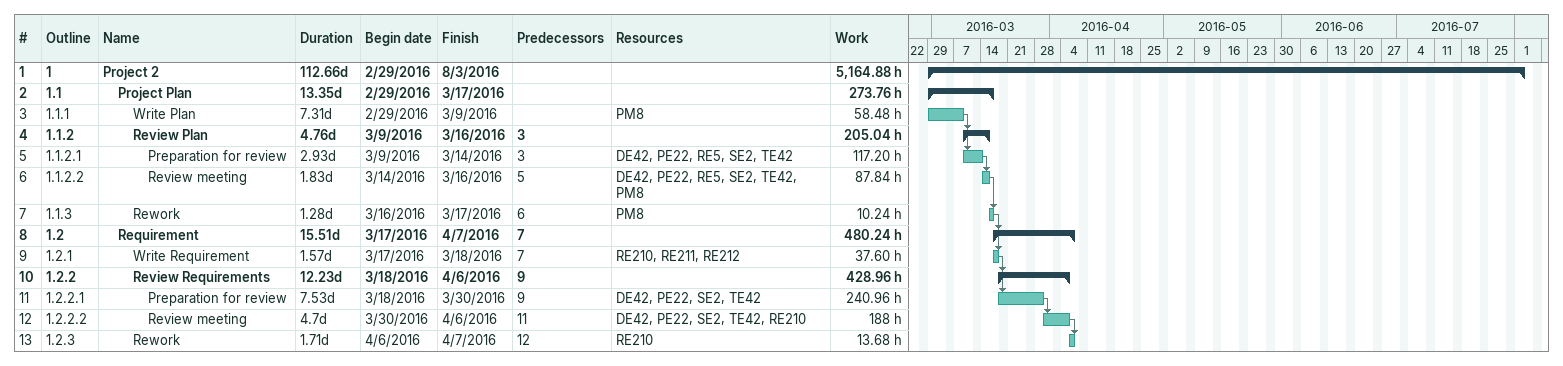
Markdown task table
| ID | WBS | Task | Duration | Start | Finish | Predecessors | Resources | Work (h) |
|---|---|---|---|---|---|---|---|---|
| 1 | 1 | **Project 2** | 112.66d | 2016-02-29 | 2016-08-03 |  |  | 5164.88 |
| 2 | 1.1 | **Project Plan** | 13.35d | 2016-02-29 | 2016-03-17 |  |  | 273.76 |
| 3 | 1.1.1 | Write Plan | 7.31d | 2016-02-29 | 2016-03-09 |  | PM8 | 58.48 |
| 4 | 1.1.2 | **Review Plan** | 4.76d | 2016-03-09 | 2016-03-16 | 3 |  | 205.04 |
| 5 | 1.1.2.1 | Preparation for review | 2.93d | 2016-03-09 | 2016-03-14 | 3 | DE42, PE22, RE5, SE2, TE42 | 117.20 |
| 6 | 1.1.2.2 | Review meeting | 1.83d | 2016-03-14 | 2016-03-16 | 5 | DE42, PE22, RE5, SE2, TE42, PM8 | 87.84 |
| 7 | 1.1.3 | Rework | 1.28d | 2016-03-16 | 2016-03-17 | 6 | PM8 | 10.24 |
| 8 | 1.2 | **Requirement** | 15.51d | 2016-03-17 | 2016-04-07 | 7 |  | 480.24 |
| 9 | 1.2.1 | Write Requirement | 1.57d | 2016-03-17 | 2016-03-18 | 7 | RE210, RE211, RE212 | 37.60 |
| 10 | 1.2.2 | **Review Requirements** | 12.23d | 2016-03-18 | 2016-04-06 | 9 |  | 428.96 |
| 11 | 1.2.2.1 | Preparation for review | 7.53d | 2016-03-18 | 2016-03-30 | 9 | DE42, PE22, SE2, TE42 | 240.96 |
| 12 | 1.2.2.2 | Review meeting | 4.7d | 2016-03-30 | 2016-04-06 | 11 | DE42, PE22, SE2, TE42, RE210 | 188 |
| 13 | 1.2.3 | Rework | 1.71d | 2016-04-06 | 2016-04-07 | 12 | RE210 | 13.68 |
